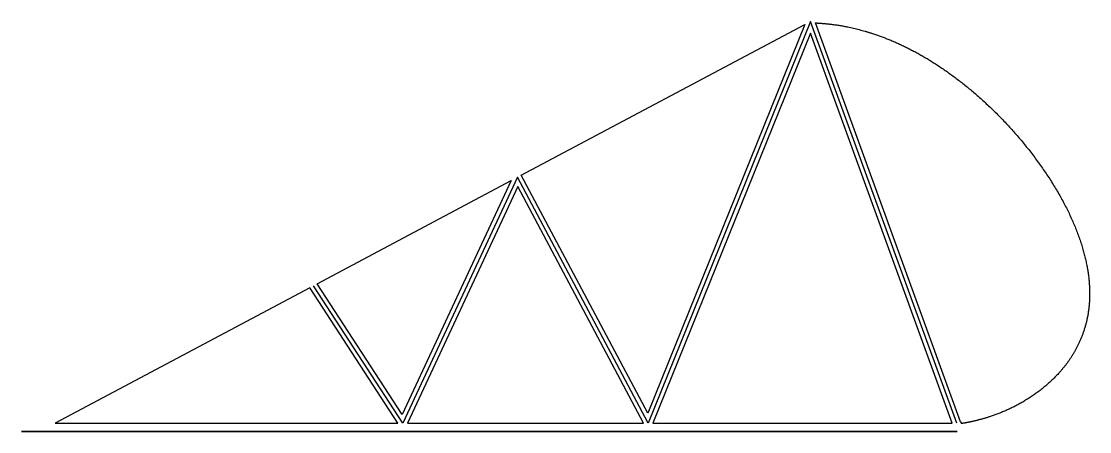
# Model space of a CAD drawing. Header units: millimetres. Extents: x -4 to 123, y -1 to 48.
import ezdxf

# ---------------------------------------------------------------- set-up
doc = ezdxf.new("R2010")
doc.units = ezdxf.units.MM
doc.layers.get('0').update_dxf_attribs({"linetype": 'CONTINUOUS'})

msp = doc.modelspace()

# ---------------------------------------------------------------- linework, layer by layer
for p, q in [((90.06, 47.89), (70.71, 0)), ((107.49, 0), (90.06, 47.89)), ((107.96, 0.17), (90.66, 47.7)), ((55.13, 29.31), (41.46, 0)), ((70.71, 0), (55.13, 29.31)), ((30.37, 16.15), (0, 0)), ((30.4, 16.11), (30.37, 16.15)), ((40.86, 0), (30.4, 16.11)), ((41.46, 0), (30.82, 16.39)), ((0, 0), (40.86, 0)), ((107.96, 0.17), (108.04, -0.04))]:
    msp.add_line(p, q)
for points in [[(89.37, 47.52), (70.65, 1.18), (55.57, 29.55)], [(106.96, 0), (90.04, 46.49), (71.25, 0)], [(54.39, 28.92), (41.39, 1.03), (31.26, 16.62)], [(55.16, 28.19), (42.01, 0), (70.15, 0)], [(107.54, -1), (-4.01, -1)]]:
    msp.add_lwpolyline(points, close=True)
msp.add_open_spline([(90.66, 47.7), (91.34, 47.67), (92.71, 47.56), (94.77, 47.25), (97.55, 46.53), (101.08, 45.12), (104.64, 43.16), (108.19, 40.65), (111.67, 37.62), (114.97, 34.13), (117.93, 30.3), (120.4, 26.29), (122.22, 22.24), (123.28, 18.31), (123.52, 14.65), (122.95, 11.35), (121.7, 8.48), (119.92, 6.05), (117.79, 4.06), (115.47, 2.49), (113.05, 1.29), (111.07, 0.61), (109.56, 0.23), (108.55, 0.04), (108.04, -0.04)], degree=5)

doc.saveas('drawing.dxf')
